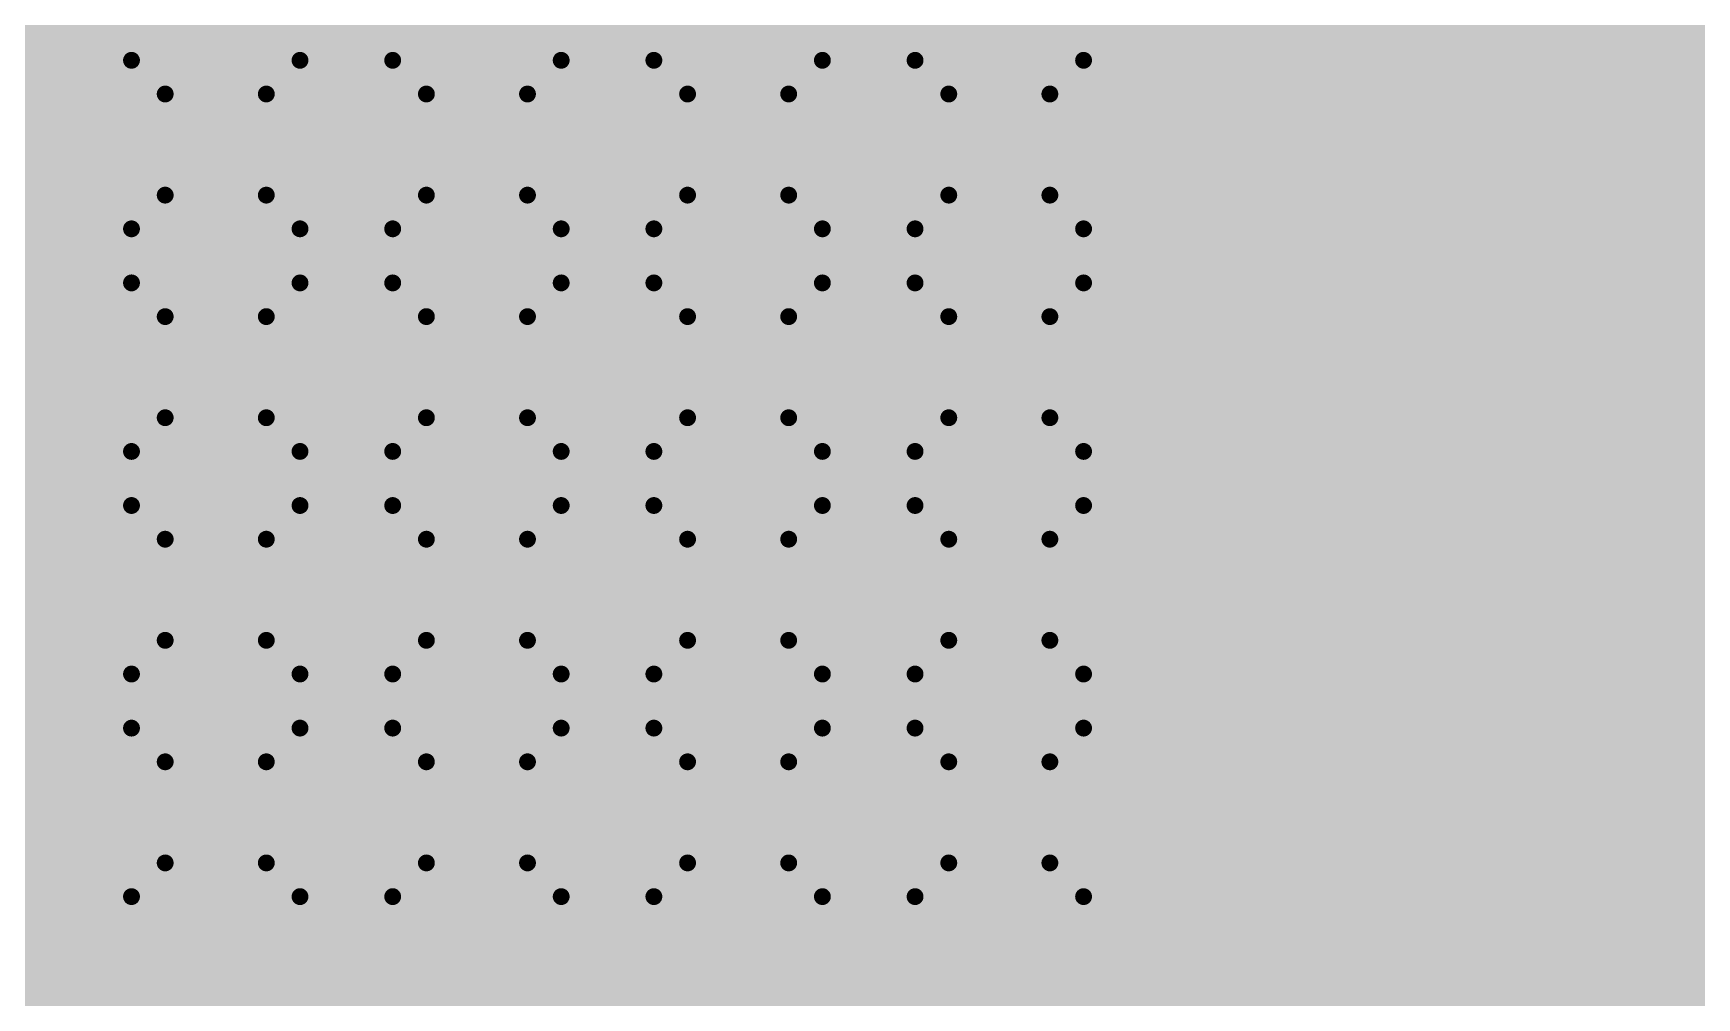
# Model space of a CAD drawing. Header units: inches. Extents: x -0.3 to 9.9, y -0.4 to 5.
# Drawn here: x 2.8532 to 3.0506, y 2.2149 to 2.3294 of the extents above; entities that cross this region are included whole.
import ezdxf

# ---------------------------------------------------------------- set-up
doc = ezdxf.new("R2010")
doc.units = ezdxf.units.IN
doc.header["$MEASUREMENT"] = 0
for name, color, linetype in [('Bottom Layer', 5, 'Continuous'), ('Bottom Solder', 6, 'Continuous'), ('Drill Drawing', 1, 'Continuous'), ('Top Layer', 1, 'Continuous'), ('Top Overlay', 2, 'Continuous'), ('Top Solder', 216, 'Continuous'), ('Via Holes', 16, 'Continuous')]:
    doc.layers.add(name, color=color, linetype=linetype)

# ---------------------------------------------------------------- blocks, each defined once
blk = doc.blocks.new('DDPAK_58')
at = {"layer": 'Top Overlay'}
for points in [[(0.202, 0.35, 0.005, 0.005, 0), (-0.202, 0.35, 0.005, 0.005, 0)], [(0.2020002, 0.3499998, 0.005, 0.005, 0), (0.202, 0.35, 0.005, 0.005, 0)], [(0.2020002, 0.332, 0.005, 0.005, 0), (0.2020002, 0.3499998, 0.005, 0.005, 0)]]:
    blk.add_lwpolyline(points, format="xyseb", dxfattribs=at)
for points in [[(0.20075, 0.35, 0.0025, 0.0025, 1), (0.20325, 0.35, 0.0025, 0.0025, 1)], [(0.20075, 0.35, 0.0025, 0.0025, 1), (0.20325, 0.35, 0.0025, 0.0025, 1)], [(0.2007502, 0.3499998, 0.0025, 0.0025, 1), (0.2032502, 0.3499998, 0.0025, 0.0025, 1)], [(0.2007502, 0.3499998, 0.0025, 0.0025, 1), (0.2032502, 0.3499998, 0.0025, 0.0025, 1)]]:
    blk.add_lwpolyline(points, format="xyseb", close=True, dxfattribs=at)

msp = doc.modelspace()

# ---------------------------------------------------------------- hatches: boundary and pattern name
at = {"layer": 'Bottom Layer'}
for points in [[(2.8608226, 2.2189486), (3.2928226, 2.2189486), (3.2928226, 2.514), (2.8608226, 2.514)], [(2.8535789, 2.218), (3.0019999, 2.218), (3.0019999, 2.513), (2.8535789, 2.513)], [(3.008, 2.115), (3.2938226, 2.115), (3.2938226, 2.3779486), (3.008, 2.3779486)]]:
    msp.add_hatch(color=5, dxfattribs=at).paths.add_polyline_path(points)
h = msp.add_hatch(color=5, dxfattribs=at)
edge = h.paths.add_edge_path()
edge.add_arc((2.8748226, 2.3162029), 0.011811, 0, 360)
h = msp.add_hatch(color=5, dxfattribs=at)
edge = h.paths.add_edge_path()
edge.add_arc((2.9058226, 2.3162029), 0.011811, 0, 360)
h = msp.add_hatch(color=5, dxfattribs=at)
edge = h.paths.add_edge_path()
edge.add_arc((2.9368226, 2.3162029), 0.011811, 0, 360)
h = msp.add_hatch(color=5, dxfattribs=at)
edge = h.paths.add_edge_path()
edge.add_arc((2.9678226, 2.3162029), 0.011811, 0, 360)
h = msp.add_hatch(color=5, dxfattribs=at)
edge = h.paths.add_edge_path()
edge.add_arc((2.8748226, 2.2897848), 0.011811, 0, 360)
h = msp.add_hatch(color=5, dxfattribs=at)
edge = h.paths.add_edge_path()
edge.add_arc((2.9058226, 2.2897848), 0.011811, 0, 360)
h = msp.add_hatch(color=5, dxfattribs=at)
edge = h.paths.add_edge_path()
edge.add_arc((2.9368226, 2.2897848), 0.011811, 0, 360)
h = msp.add_hatch(color=5, dxfattribs=at)
edge = h.paths.add_edge_path()
edge.add_arc((2.9678226, 2.2897848), 0.011811, 0, 360)
h = msp.add_hatch(color=5, dxfattribs=at)
edge = h.paths.add_edge_path()
edge.add_arc((2.8748226, 2.2633667), 0.011811, 0, 360)
h = msp.add_hatch(color=5, dxfattribs=at)
edge = h.paths.add_edge_path()
edge.add_arc((2.9058226, 2.2633667), 0.011811, 0, 360)
h = msp.add_hatch(color=5, dxfattribs=at)
edge = h.paths.add_edge_path()
edge.add_arc((2.9368226, 2.2633667), 0.011811, 0, 360)
h = msp.add_hatch(color=5, dxfattribs=at)
edge = h.paths.add_edge_path()
edge.add_arc((2.9678226, 2.2633667), 0.011811, 0, 360)
h = msp.add_hatch(color=5, dxfattribs=at)
edge = h.paths.add_edge_path()
edge.add_arc((2.8748226, 2.2369486), 0.011811, 0, 360)
h = msp.add_hatch(color=5, dxfattribs=at)
edge = h.paths.add_edge_path()
edge.add_arc((2.9058226, 2.2369486), 0.011811, 0, 360)
h = msp.add_hatch(color=5, dxfattribs=at)
edge = h.paths.add_edge_path()
edge.add_arc((2.9368226, 2.2369486), 0.011811, 0, 360)
h = msp.add_hatch(color=5, dxfattribs=at)
edge = h.paths.add_edge_path()
edge.add_arc((2.9678226, 2.2369486), 0.011811, 0, 360)
at = {"layer": 'Bottom Solder'}
h = msp.add_hatch(color=6, dxfattribs=at)
edge = h.paths.add_edge_path()
edge.add_arc((2.8748226, 2.3162029), 0.0059055, 0, 360)
h = msp.add_hatch(color=6, dxfattribs=at)
edge = h.paths.add_edge_path()
edge.add_arc((2.9058226, 2.3162029), 0.0059055, 0, 360)
h = msp.add_hatch(color=6, dxfattribs=at)
edge = h.paths.add_edge_path()
edge.add_arc((2.9368226, 2.3162029), 0.0059055, 0, 360)
h = msp.add_hatch(color=6, dxfattribs=at)
edge = h.paths.add_edge_path()
edge.add_arc((2.9678226, 2.3162029), 0.0059055, 0, 360)
h = msp.add_hatch(color=6, dxfattribs=at)
edge = h.paths.add_edge_path()
edge.add_arc((2.8748226, 2.2897848), 0.0059055, 0, 360)
h = msp.add_hatch(color=6, dxfattribs=at)
edge = h.paths.add_edge_path()
edge.add_arc((2.9058226, 2.2897848), 0.0059055, 0, 360)
h = msp.add_hatch(color=6, dxfattribs=at)
edge = h.paths.add_edge_path()
edge.add_arc((2.9368226, 2.2897848), 0.0059055, 0, 360)
h = msp.add_hatch(color=6, dxfattribs=at)
edge = h.paths.add_edge_path()
edge.add_arc((2.9678226, 2.2897848), 0.0059055, 0, 360)
h = msp.add_hatch(color=6, dxfattribs=at)
edge = h.paths.add_edge_path()
edge.add_arc((2.8748226, 2.2633667), 0.0059055, 0, 360)
h = msp.add_hatch(color=6, dxfattribs=at)
edge = h.paths.add_edge_path()
edge.add_arc((2.9058226, 2.2633667), 0.0059055, 0, 360)
h = msp.add_hatch(color=6, dxfattribs=at)
edge = h.paths.add_edge_path()
edge.add_arc((2.9368226, 2.2633667), 0.0059055, 0, 360)
h = msp.add_hatch(color=6, dxfattribs=at)
edge = h.paths.add_edge_path()
edge.add_arc((2.9678226, 2.2633667), 0.0059055, 0, 360)
h = msp.add_hatch(color=6, dxfattribs=at)
edge = h.paths.add_edge_path()
edge.add_arc((2.8748226, 2.2369486), 0.0059055, 0, 360)
h = msp.add_hatch(color=6, dxfattribs=at)
edge = h.paths.add_edge_path()
edge.add_arc((2.9058226, 2.2369486), 0.0059055, 0, 360)
h = msp.add_hatch(color=6, dxfattribs=at)
edge = h.paths.add_edge_path()
edge.add_arc((2.9368226, 2.2369486), 0.0059055, 0, 360)
h = msp.add_hatch(color=6, dxfattribs=at)
edge = h.paths.add_edge_path()
edge.add_arc((2.9678226, 2.2369486), 0.0059055, 0, 360)
at = {"layer": 'Top Layer'}
for points in [[(2.7878226, 2.186), (3.0498226, 2.186), (3.0498226, 2.5769486), (2.7878226, 2.5769486)], [(3.018, 2.054), (3.5758226, 2.054), (3.5758226, 2.5769486), (3.018, 2.5769486)]]:
    msp.add_hatch(color=1, dxfattribs=at).paths.add_polyline_path(points)
h = msp.add_hatch(color=1, dxfattribs=at)
edge = h.paths.add_edge_path()
edge.add_arc((2.8748226, 2.3162029), 0.011811, 0, 360)
h = msp.add_hatch(color=1, dxfattribs=at)
edge = h.paths.add_edge_path()
edge.add_arc((2.9058226, 2.3162029), 0.011811, 0, 360)
h = msp.add_hatch(color=1, dxfattribs=at)
edge = h.paths.add_edge_path()
edge.add_arc((2.9368226, 2.3162029), 0.011811, 0, 360)
h = msp.add_hatch(color=1, dxfattribs=at)
edge = h.paths.add_edge_path()
edge.add_arc((2.9678226, 2.3162029), 0.011811, 0, 360)
h = msp.add_hatch(color=1, dxfattribs=at)
edge = h.paths.add_edge_path()
edge.add_arc((2.8748226, 2.2897848), 0.011811, 0, 360)
h = msp.add_hatch(color=1, dxfattribs=at)
edge = h.paths.add_edge_path()
edge.add_arc((2.9058226, 2.2897848), 0.011811, 0, 360)
h = msp.add_hatch(color=1, dxfattribs=at)
edge = h.paths.add_edge_path()
edge.add_arc((2.9368226, 2.2897848), 0.011811, 0, 360)
h = msp.add_hatch(color=1, dxfattribs=at)
edge = h.paths.add_edge_path()
edge.add_arc((2.9678226, 2.2897848), 0.011811, 0, 360)
h = msp.add_hatch(color=1, dxfattribs=at)
edge = h.paths.add_edge_path()
edge.add_arc((2.8748226, 2.2633667), 0.011811, 0, 360)
h = msp.add_hatch(color=1, dxfattribs=at)
edge = h.paths.add_edge_path()
edge.add_arc((2.9058226, 2.2633667), 0.011811, 0, 360)
h = msp.add_hatch(color=1, dxfattribs=at)
edge = h.paths.add_edge_path()
edge.add_arc((2.9368226, 2.2633667), 0.011811, 0, 360)
h = msp.add_hatch(color=1, dxfattribs=at)
edge = h.paths.add_edge_path()
edge.add_arc((2.9678226, 2.2633667), 0.011811, 0, 360)
h = msp.add_hatch(color=1, dxfattribs=at)
edge = h.paths.add_edge_path()
edge.add_arc((2.8748226, 2.2369486), 0.011811, 0, 360)
h = msp.add_hatch(color=1, dxfattribs=at)
edge = h.paths.add_edge_path()
edge.add_arc((2.9058226, 2.2369486), 0.011811, 0, 360)
h = msp.add_hatch(color=1, dxfattribs=at)
edge = h.paths.add_edge_path()
edge.add_arc((2.9368226, 2.2369486), 0.011811, 0, 360)
h = msp.add_hatch(color=1, dxfattribs=at)
edge = h.paths.add_edge_path()
edge.add_arc((2.9678226, 2.2369486), 0.011811, 0, 360)
at = {"layer": 'Top Solder'}
h = msp.add_hatch(color=216, dxfattribs=at)
edge = h.paths.add_edge_path()
edge.add_arc((2.8748226, 2.3162029), 0.0059055, 0, 360)
h = msp.add_hatch(color=216, dxfattribs=at)
edge = h.paths.add_edge_path()
edge.add_arc((2.9058226, 2.3162029), 0.0059055, 0, 360)
h = msp.add_hatch(color=216, dxfattribs=at)
edge = h.paths.add_edge_path()
edge.add_arc((2.9368226, 2.3162029), 0.0059055, 0, 360)
h = msp.add_hatch(color=216, dxfattribs=at)
edge = h.paths.add_edge_path()
edge.add_arc((2.9678226, 2.3162029), 0.0059055, 0, 360)
h = msp.add_hatch(color=216, dxfattribs=at)
edge = h.paths.add_edge_path()
edge.add_arc((2.8748226, 2.2897848), 0.0059055, 0, 360)
h = msp.add_hatch(color=216, dxfattribs=at)
edge = h.paths.add_edge_path()
edge.add_arc((2.9058226, 2.2897848), 0.0059055, 0, 360)
h = msp.add_hatch(color=216, dxfattribs=at)
edge = h.paths.add_edge_path()
edge.add_arc((2.9368226, 2.2897848), 0.0059055, 0, 360)
h = msp.add_hatch(color=216, dxfattribs=at)
edge = h.paths.add_edge_path()
edge.add_arc((2.9678226, 2.2897848), 0.0059055, 0, 360)
h = msp.add_hatch(color=216, dxfattribs=at)
edge = h.paths.add_edge_path()
edge.add_arc((2.8748226, 2.2633667), 0.0059055, 0, 360)
h = msp.add_hatch(color=216, dxfattribs=at)
edge = h.paths.add_edge_path()
edge.add_arc((2.9058226, 2.2633667), 0.0059055, 0, 360)
h = msp.add_hatch(color=216, dxfattribs=at)
edge = h.paths.add_edge_path()
edge.add_arc((2.9368226, 2.2633667), 0.0059055, 0, 360)
h = msp.add_hatch(color=216, dxfattribs=at)
edge = h.paths.add_edge_path()
edge.add_arc((2.9678226, 2.2633667), 0.0059055, 0, 360)
h = msp.add_hatch(color=216, dxfattribs=at)
edge = h.paths.add_edge_path()
edge.add_arc((2.8748226, 2.2369486), 0.0059055, 0, 360)
h = msp.add_hatch(color=216, dxfattribs=at)
edge = h.paths.add_edge_path()
edge.add_arc((2.9058226, 2.2369486), 0.0059055, 0, 360)
h = msp.add_hatch(color=216, dxfattribs=at)
edge = h.paths.add_edge_path()
edge.add_arc((2.9368226, 2.2369486), 0.0059055, 0, 360)
h = msp.add_hatch(color=216, dxfattribs=at)
edge = h.paths.add_edge_path()
edge.add_arc((2.9678226, 2.2369486), 0.0059055, 0, 360)
at = {"layer": 'Via Holes'}
h = msp.add_hatch(color=7, dxfattribs=at)
edge = h.paths.add_edge_path()
edge.add_arc((2.8748226, 2.3162029), 0.0059055, 0, 360)
h = msp.add_hatch(color=7, dxfattribs=at)
edge = h.paths.add_edge_path()
edge.add_arc((2.9058226, 2.3162029), 0.0059055, 0, 360)
h = msp.add_hatch(color=7, dxfattribs=at)
edge = h.paths.add_edge_path()
edge.add_arc((2.9368226, 2.3162029), 0.0059055, 0, 360)
h = msp.add_hatch(color=7, dxfattribs=at)
edge = h.paths.add_edge_path()
edge.add_arc((2.9678226, 2.3162029), 0.0059055, 0, 360)
h = msp.add_hatch(color=7, dxfattribs=at)
edge = h.paths.add_edge_path()
edge.add_arc((2.8748226, 2.2897848), 0.0059055, 0, 360)
h = msp.add_hatch(color=7, dxfattribs=at)
edge = h.paths.add_edge_path()
edge.add_arc((2.9058226, 2.2897848), 0.0059055, 0, 360)
h = msp.add_hatch(color=7, dxfattribs=at)
edge = h.paths.add_edge_path()
edge.add_arc((2.9368226, 2.2897848), 0.0059055, 0, 360)
h = msp.add_hatch(color=7, dxfattribs=at)
edge = h.paths.add_edge_path()
edge.add_arc((2.9678226, 2.2897848), 0.0059055, 0, 360)
h = msp.add_hatch(color=7, dxfattribs=at)
edge = h.paths.add_edge_path()
edge.add_arc((2.8748226, 2.2633667), 0.0059055, 0, 360)
h = msp.add_hatch(color=7, dxfattribs=at)
edge = h.paths.add_edge_path()
edge.add_arc((2.9058226, 2.2633667), 0.0059055, 0, 360)
h = msp.add_hatch(color=7, dxfattribs=at)
edge = h.paths.add_edge_path()
edge.add_arc((2.9368226, 2.2633667), 0.0059055, 0, 360)
h = msp.add_hatch(color=7, dxfattribs=at)
edge = h.paths.add_edge_path()
edge.add_arc((2.9678226, 2.2633667), 0.0059055, 0, 360)
h = msp.add_hatch(color=7, dxfattribs=at)
edge = h.paths.add_edge_path()
edge.add_arc((2.8748226, 2.2369486), 0.0059055, 0, 360)
h = msp.add_hatch(color=7, dxfattribs=at)
edge = h.paths.add_edge_path()
edge.add_arc((2.9058226, 2.2369486), 0.0059055, 0, 360)
h = msp.add_hatch(color=7, dxfattribs=at)
edge = h.paths.add_edge_path()
edge.add_arc((2.9368226, 2.2369486), 0.0059055, 0, 360)
h = msp.add_hatch(color=7, dxfattribs=at)
edge = h.paths.add_edge_path()
edge.add_arc((2.9678226, 2.2369486), 0.0059055, 0, 360)

# ---------------------------------------------------------------- linework, layer by layer
at = {"layer": 'Drill Drawing'}
for points in [[(2.8648226, 2.3262029, 0.002, 0.002, 0), (2.8848226, 2.3262029, 0.002, 0.002, 0)], [(2.8648226, 2.3062029, 0.002, 0.002, 0), (2.8648226, 2.3262029, 0.002, 0.002, 0)], [(2.8848226, 2.3062029, 0.002, 0.002, 0), (2.8848226, 2.3262029, 0.002, 0.002, 0)], [(2.8958226, 2.3262029, 0.002, 0.002, 0), (2.9158226, 2.3262029, 0.002, 0.002, 0)], [(2.8958226, 2.3062029, 0.002, 0.002, 0), (2.8958226, 2.3262029, 0.002, 0.002, 0)], [(2.9158226, 2.3062029, 0.002, 0.002, 0), (2.9158226, 2.3262029, 0.002, 0.002, 0)], [(2.9268226, 2.3262029, 0.002, 0.002, 0), (2.9468226, 2.3262029, 0.002, 0.002, 0)], [(2.9268226, 2.3062029, 0.002, 0.002, 0), (2.9268226, 2.3262029, 0.002, 0.002, 0)], [(2.9468226, 2.3062029, 0.002, 0.002, 0), (2.9468226, 2.3262029, 0.002, 0.002, 0)], [(2.9578226, 2.3262029, 0.002, 0.002, 0), (2.9778226, 2.3262029, 0.002, 0.002, 0)], [(2.9578226, 2.3062029, 0.002, 0.002, 0), (2.9578226, 2.3262029, 0.002, 0.002, 0)], [(2.9778226, 2.3062029, 0.002, 0.002, 0), (2.9778226, 2.3262029, 0.002, 0.002, 0)], [(2.8688226, 2.3222029, 0.002, 0.002, 0), (2.8808226, 2.3222029, 0.002, 0.002, 0)], [(2.8688226, 2.3102029, 0.002, 0.002, 0), (2.8688226, 2.3222029, 0.002, 0.002, 0)], [(2.8808226, 2.3102029, 0.002, 0.002, 0), (2.8808226, 2.3222029, 0.002, 0.002, 0)], [(2.8998226, 2.3222029, 0.002, 0.002, 0), (2.9118226, 2.3222029, 0.002, 0.002, 0)], [(2.8998226, 2.3102029, 0.002, 0.002, 0), (2.8998226, 2.3222029, 0.002, 0.002, 0)], [(2.9118226, 2.3102029, 0.002, 0.002, 0), (2.9118226, 2.3222029, 0.002, 0.002, 0)], [(2.9308226, 2.3222029, 0.002, 0.002, 0), (2.9428226, 2.3222029, 0.002, 0.002, 0)], [(2.9308226, 2.3102029, 0.002, 0.002, 0), (2.9308226, 2.3222029, 0.002, 0.002, 0)], [(2.9428226, 2.3102029, 0.002, 0.002, 0), (2.9428226, 2.3222029, 0.002, 0.002, 0)], [(2.9618226, 2.3222029, 0.002, 0.002, 0), (2.9738226, 2.3222029, 0.002, 0.002, 0)], [(2.9618226, 2.3102029, 0.002, 0.002, 0), (2.9618226, 2.3222029, 0.002, 0.002, 0)], [(2.9738226, 2.3102029, 0.002, 0.002, 0), (2.9738226, 2.3222029, 0.002, 0.002, 0)], [(2.8688226, 2.3102029, 0.002, 0.002, 0), (2.8808226, 2.3102029, 0.002, 0.002, 0)], [(2.8998226, 2.3102029, 0.002, 0.002, 0), (2.9118226, 2.3102029, 0.002, 0.002, 0)], [(2.9308226, 2.3102029, 0.002, 0.002, 0), (2.9428226, 2.3102029, 0.002, 0.002, 0)], [(2.9618226, 2.3102029, 0.002, 0.002, 0), (2.9738226, 2.3102029, 0.002, 0.002, 0)], [(2.8648226, 2.3062029, 0.002, 0.002, 0), (2.8848226, 2.3062029, 0.002, 0.002, 0)], [(2.8958226, 2.3062029, 0.002, 0.002, 0), (2.9158226, 2.3062029, 0.002, 0.002, 0)], [(2.9268226, 2.3062029, 0.002, 0.002, 0), (2.9468226, 2.3062029, 0.002, 0.002, 0)], [(2.9578226, 2.3062029, 0.002, 0.002, 0), (2.9778226, 2.3062029, 0.002, 0.002, 0)], [(2.8648226, 2.2997848, 0.002, 0.002, 0), (2.8848226, 2.2997848, 0.002, 0.002, 0)], [(2.8648226, 2.2797848, 0.002, 0.002, 0), (2.8648226, 2.2997848, 0.002, 0.002, 0)], [(2.8848226, 2.2797848, 0.002, 0.002, 0), (2.8848226, 2.2997848, 0.002, 0.002, 0)], [(2.8958226, 2.2997848, 0.002, 0.002, 0), (2.9158226, 2.2997848, 0.002, 0.002, 0)], [(2.8958226, 2.2797848, 0.002, 0.002, 0), (2.8958226, 2.2997848, 0.002, 0.002, 0)], [(2.9158226, 2.2797848, 0.002, 0.002, 0), (2.9158226, 2.2997848, 0.002, 0.002, 0)], [(2.9268226, 2.2997848, 0.002, 0.002, 0), (2.9468226, 2.2997848, 0.002, 0.002, 0)], [(2.9268226, 2.2797848, 0.002, 0.002, 0), (2.9268226, 2.2997848, 0.002, 0.002, 0)], [(2.9468226, 2.2797848, 0.002, 0.002, 0), (2.9468226, 2.2997848, 0.002, 0.002, 0)], [(2.9578226, 2.2997848, 0.002, 0.002, 0), (2.9778226, 2.2997848, 0.002, 0.002, 0)], [(2.9578226, 2.2797848, 0.002, 0.002, 0), (2.9578226, 2.2997848, 0.002, 0.002, 0)], [(2.9778226, 2.2797848, 0.002, 0.002, 0), (2.9778226, 2.2997848, 0.002, 0.002, 0)], [(2.8688226, 2.2957848, 0.002, 0.002, 0), (2.8808226, 2.2957848, 0.002, 0.002, 0)], [(2.8688226, 2.2837848, 0.002, 0.002, 0), (2.8688226, 2.2957848, 0.002, 0.002, 0)], [(2.8808226, 2.2837848, 0.002, 0.002, 0), (2.8808226, 2.2957848, 0.002, 0.002, 0)], [(2.8998226, 2.2957848, 0.002, 0.002, 0), (2.9118226, 2.2957848, 0.002, 0.002, 0)], [(2.8998226, 2.2837848, 0.002, 0.002, 0), (2.8998226, 2.2957848, 0.002, 0.002, 0)], [(2.9118226, 2.2837848, 0.002, 0.002, 0), (2.9118226, 2.2957848, 0.002, 0.002, 0)], [(2.9308226, 2.2957848, 0.002, 0.002, 0), (2.9428226, 2.2957848, 0.002, 0.002, 0)], [(2.9308226, 2.2837848, 0.002, 0.002, 0), (2.9308226, 2.2957848, 0.002, 0.002, 0)], [(2.9428226, 2.2837848, 0.002, 0.002, 0), (2.9428226, 2.2957848, 0.002, 0.002, 0)], [(2.9618226, 2.2957848, 0.002, 0.002, 0), (2.9738226, 2.2957848, 0.002, 0.002, 0)], [(2.9618226, 2.2837848, 0.002, 0.002, 0), (2.9618226, 2.2957848, 0.002, 0.002, 0)], [(2.9738226, 2.2837848, 0.002, 0.002, 0), (2.9738226, 2.2957848, 0.002, 0.002, 0)], [(2.8688226, 2.2837848, 0.002, 0.002, 0), (2.8808226, 2.2837848, 0.002, 0.002, 0)], [(2.8998226, 2.2837848, 0.002, 0.002, 0), (2.9118226, 2.2837848, 0.002, 0.002, 0)], [(2.9308226, 2.2837848, 0.002, 0.002, 0), (2.9428226, 2.2837848, 0.002, 0.002, 0)], [(2.9618226, 2.2837848, 0.002, 0.002, 0), (2.9738226, 2.2837848, 0.002, 0.002, 0)], [(2.8648226, 2.2797848, 0.002, 0.002, 0), (2.8848226, 2.2797848, 0.002, 0.002, 0)], [(2.8958226, 2.2797848, 0.002, 0.002, 0), (2.9158226, 2.2797848, 0.002, 0.002, 0)], [(2.9268226, 2.2797848, 0.002, 0.002, 0), (2.9468226, 2.2797848, 0.002, 0.002, 0)], [(2.9578226, 2.2797848, 0.002, 0.002, 0), (2.9778226, 2.2797848, 0.002, 0.002, 0)], [(2.8648226, 2.2733667, 0.002, 0.002, 0), (2.8848226, 2.2733667, 0.002, 0.002, 0)], [(2.8648226, 2.2533667, 0.002, 0.002, 0), (2.8648226, 2.2733667, 0.002, 0.002, 0)], [(2.8848226, 2.2533667, 0.002, 0.002, 0), (2.8848226, 2.2733667, 0.002, 0.002, 0)], [(2.8958226, 2.2733667, 0.002, 0.002, 0), (2.9158226, 2.2733667, 0.002, 0.002, 0)], [(2.8958226, 2.2533667, 0.002, 0.002, 0), (2.8958226, 2.2733667, 0.002, 0.002, 0)], [(2.9158226, 2.2533667, 0.002, 0.002, 0), (2.9158226, 2.2733667, 0.002, 0.002, 0)], [(2.9268226, 2.2733667, 0.002, 0.002, 0), (2.9468226, 2.2733667, 0.002, 0.002, 0)], [(2.9268226, 2.2533667, 0.002, 0.002, 0), (2.9268226, 2.2733667, 0.002, 0.002, 0)], [(2.9468226, 2.2533667, 0.002, 0.002, 0), (2.9468226, 2.2733667, 0.002, 0.002, 0)], [(2.9578226, 2.2733667, 0.002, 0.002, 0), (2.9778226, 2.2733667, 0.002, 0.002, 0)], [(2.9578226, 2.2533667, 0.002, 0.002, 0), (2.9578226, 2.2733667, 0.002, 0.002, 0)], [(2.9778226, 2.2533667, 0.002, 0.002, 0), (2.9778226, 2.2733667, 0.002, 0.002, 0)], [(2.8688226, 2.2693667, 0.002, 0.002, 0), (2.8808226, 2.2693667, 0.002, 0.002, 0)], [(2.8688226, 2.2573667, 0.002, 0.002, 0), (2.8688226, 2.2693667, 0.002, 0.002, 0)], [(2.8808226, 2.2573667, 0.002, 0.002, 0), (2.8808226, 2.2693667, 0.002, 0.002, 0)], [(2.8998226, 2.2693667, 0.002, 0.002, 0), (2.9118226, 2.2693667, 0.002, 0.002, 0)], [(2.8998226, 2.2573667, 0.002, 0.002, 0), (2.8998226, 2.2693667, 0.002, 0.002, 0)], [(2.9118226, 2.2573667, 0.002, 0.002, 0), (2.9118226, 2.2693667, 0.002, 0.002, 0)], [(2.9308226, 2.2693667, 0.002, 0.002, 0), (2.9428226, 2.2693667, 0.002, 0.002, 0)], [(2.9308226, 2.2573667, 0.002, 0.002, 0), (2.9308226, 2.2693667, 0.002, 0.002, 0)], [(2.9428226, 2.2573667, 0.002, 0.002, 0), (2.9428226, 2.2693667, 0.002, 0.002, 0)], [(2.9618226, 2.2693667, 0.002, 0.002, 0), (2.9738226, 2.2693667, 0.002, 0.002, 0)], [(2.9618226, 2.2573667, 0.002, 0.002, 0), (2.9618226, 2.2693667, 0.002, 0.002, 0)], [(2.9738226, 2.2573667, 0.002, 0.002, 0), (2.9738226, 2.2693667, 0.002, 0.002, 0)], [(2.8688226, 2.2573667, 0.002, 0.002, 0), (2.8808226, 2.2573667, 0.002, 0.002, 0)], [(2.8998226, 2.2573667, 0.002, 0.002, 0), (2.9118226, 2.2573667, 0.002, 0.002, 0)], [(2.9308226, 2.2573667, 0.002, 0.002, 0), (2.9428226, 2.2573667, 0.002, 0.002, 0)], [(2.9618226, 2.2573667, 0.002, 0.002, 0), (2.9738226, 2.2573667, 0.002, 0.002, 0)], [(2.8648226, 2.2533667, 0.002, 0.002, 0), (2.8848226, 2.2533667, 0.002, 0.002, 0)], [(2.8958226, 2.2533667, 0.002, 0.002, 0), (2.9158226, 2.2533667, 0.002, 0.002, 0)], [(2.9268226, 2.2533667, 0.002, 0.002, 0), (2.9468226, 2.2533667, 0.002, 0.002, 0)], [(2.9578226, 2.2533667, 0.002, 0.002, 0), (2.9778226, 2.2533667, 0.002, 0.002, 0)], [(2.8648226, 2.2469486, 0.002, 0.002, 0), (2.8848226, 2.2469486, 0.002, 0.002, 0)], [(2.8648226, 2.2269486, 0.002, 0.002, 0), (2.8648226, 2.2469486, 0.002, 0.002, 0)], [(2.8848226, 2.2269486, 0.002, 0.002, 0), (2.8848226, 2.2469486, 0.002, 0.002, 0)], [(2.8958226, 2.2469486, 0.002, 0.002, 0), (2.9158226, 2.2469486, 0.002, 0.002, 0)], [(2.8958226, 2.2269486, 0.002, 0.002, 0), (2.8958226, 2.2469486, 0.002, 0.002, 0)], [(2.9158226, 2.2269486, 0.002, 0.002, 0), (2.9158226, 2.2469486, 0.002, 0.002, 0)], [(2.9268226, 2.2469486, 0.002, 0.002, 0), (2.9468226, 2.2469486, 0.002, 0.002, 0)], [(2.9268226, 2.2269486, 0.002, 0.002, 0), (2.9268226, 2.2469486, 0.002, 0.002, 0)], [(2.9468226, 2.2269486, 0.002, 0.002, 0), (2.9468226, 2.2469486, 0.002, 0.002, 0)], [(2.9578226, 2.2469486, 0.002, 0.002, 0), (2.9778226, 2.2469486, 0.002, 0.002, 0)], [(2.9578226, 2.2269486, 0.002, 0.002, 0), (2.9578226, 2.2469486, 0.002, 0.002, 0)], [(2.9778226, 2.2269486, 0.002, 0.002, 0), (2.9778226, 2.2469486, 0.002, 0.002, 0)], [(2.8688226, 2.2429486, 0.002, 0.002, 0), (2.8808226, 2.2429486, 0.002, 0.002, 0)], [(2.8688226, 2.2309486, 0.002, 0.002, 0), (2.8688226, 2.2429486, 0.002, 0.002, 0)], [(2.8808226, 2.2309486, 0.002, 0.002, 0), (2.8808226, 2.2429486, 0.002, 0.002, 0)], [(2.8998226, 2.2429486, 0.002, 0.002, 0), (2.9118226, 2.2429486, 0.002, 0.002, 0)], [(2.8998226, 2.2309486, 0.002, 0.002, 0), (2.8998226, 2.2429486, 0.002, 0.002, 0)], [(2.9118226, 2.2309486, 0.002, 0.002, 0), (2.9118226, 2.2429486, 0.002, 0.002, 0)], [(2.9308226, 2.2429486, 0.002, 0.002, 0), (2.9428226, 2.2429486, 0.002, 0.002, 0)], [(2.9308226, 2.2309486, 0.002, 0.002, 0), (2.9308226, 2.2429486, 0.002, 0.002, 0)], [(2.9428226, 2.2309486, 0.002, 0.002, 0), (2.9428226, 2.2429486, 0.002, 0.002, 0)], [(2.9618226, 2.2429486, 0.002, 0.002, 0), (2.9738226, 2.2429486, 0.002, 0.002, 0)], [(2.9618226, 2.2309486, 0.002, 0.002, 0), (2.9618226, 2.2429486, 0.002, 0.002, 0)], [(2.9738226, 2.2309486, 0.002, 0.002, 0), (2.9738226, 2.2429486, 0.002, 0.002, 0)], [(2.8688226, 2.2309486, 0.002, 0.002, 0), (2.8808226, 2.2309486, 0.002, 0.002, 0)], [(2.8998226, 2.2309486, 0.002, 0.002, 0), (2.9118226, 2.2309486, 0.002, 0.002, 0)], [(2.9308226, 2.2309486, 0.002, 0.002, 0), (2.9428226, 2.2309486, 0.002, 0.002, 0)], [(2.9618226, 2.2309486, 0.002, 0.002, 0), (2.9738226, 2.2309486, 0.002, 0.002, 0)], [(2.8648226, 2.2269486, 0.002, 0.002, 0), (2.8848226, 2.2269486, 0.002, 0.002, 0)], [(2.8958226, 2.2269486, 0.002, 0.002, 0), (2.9158226, 2.2269486, 0.002, 0.002, 0)], [(2.9268226, 2.2269486, 0.002, 0.002, 0), (2.9468226, 2.2269486, 0.002, 0.002, 0)], [(2.9578226, 2.2269486, 0.002, 0.002, 0), (2.9778226, 2.2269486, 0.002, 0.002, 0)]]:
    msp.add_lwpolyline(points, format="xyseb", dxfattribs=at)
for points in [[(2.8643226, 2.3262029, 0.001, 0.001, 1), (2.8653226, 2.3262029, 0.001, 0.001, 1)], [(2.8643226, 2.3262029, 0.001, 0.001, 1), (2.8653226, 2.3262029, 0.001, 0.001, 1)], [(2.8843226, 2.3262029, 0.001, 0.001, 1), (2.8853226, 2.3262029, 0.001, 0.001, 1)], [(2.8843226, 2.3262029, 0.001, 0.001, 1), (2.8853226, 2.3262029, 0.001, 0.001, 1)], [(2.8953226, 2.3262029, 0.001, 0.001, 1), (2.8963226, 2.3262029, 0.001, 0.001, 1)], [(2.8953226, 2.3262029, 0.001, 0.001, 1), (2.8963226, 2.3262029, 0.001, 0.001, 1)], [(2.9153226, 2.3262029, 0.001, 0.001, 1), (2.9163226, 2.3262029, 0.001, 0.001, 1)], [(2.9153226, 2.3262029, 0.001, 0.001, 1), (2.9163226, 2.3262029, 0.001, 0.001, 1)], [(2.9263226, 2.3262029, 0.001, 0.001, 1), (2.9273226, 2.3262029, 0.001, 0.001, 1)], [(2.9263226, 2.3262029, 0.001, 0.001, 1), (2.9273226, 2.3262029, 0.001, 0.001, 1)], [(2.9463226, 2.3262029, 0.001, 0.001, 1), (2.9473226, 2.3262029, 0.001, 0.001, 1)], [(2.9463226, 2.3262029, 0.001, 0.001, 1), (2.9473226, 2.3262029, 0.001, 0.001, 1)], [(2.9573226, 2.3262029, 0.001, 0.001, 1), (2.9583226, 2.3262029, 0.001, 0.001, 1)], [(2.9573226, 2.3262029, 0.001, 0.001, 1), (2.9583226, 2.3262029, 0.001, 0.001, 1)], [(2.9773226, 2.3262029, 0.001, 0.001, 1), (2.9783226, 2.3262029, 0.001, 0.001, 1)], [(2.9773226, 2.3262029, 0.001, 0.001, 1), (2.9783226, 2.3262029, 0.001, 0.001, 1)], [(2.8683226, 2.3222029, 0.001, 0.001, 1), (2.8693226, 2.3222029, 0.001, 0.001, 1)], [(2.8683226, 2.3222029, 0.001, 0.001, 1), (2.8693226, 2.3222029, 0.001, 0.001, 1)], [(2.8803226, 2.3222029, 0.001, 0.001, 1), (2.8813226, 2.3222029, 0.001, 0.001, 1)], [(2.8803226, 2.3222029, 0.001, 0.001, 1), (2.8813226, 2.3222029, 0.001, 0.001, 1)], [(2.8993226, 2.3222029, 0.001, 0.001, 1), (2.9003226, 2.3222029, 0.001, 0.001, 1)], [(2.8993226, 2.3222029, 0.001, 0.001, 1), (2.9003226, 2.3222029, 0.001, 0.001, 1)], [(2.9113226, 2.3222029, 0.001, 0.001, 1), (2.9123226, 2.3222029, 0.001, 0.001, 1)], [(2.9113226, 2.3222029, 0.001, 0.001, 1), (2.9123226, 2.3222029, 0.001, 0.001, 1)], [(2.9303226, 2.3222029, 0.001, 0.001, 1), (2.9313226, 2.3222029, 0.001, 0.001, 1)], [(2.9303226, 2.3222029, 0.001, 0.001, 1), (2.9313226, 2.3222029, 0.001, 0.001, 1)], [(2.9423226, 2.3222029, 0.001, 0.001, 1), (2.9433226, 2.3222029, 0.001, 0.001, 1)], [(2.9423226, 2.3222029, 0.001, 0.001, 1), (2.9433226, 2.3222029, 0.001, 0.001, 1)], [(2.9613226, 2.3222029, 0.001, 0.001, 1), (2.9623226, 2.3222029, 0.001, 0.001, 1)], [(2.9613226, 2.3222029, 0.001, 0.001, 1), (2.9623226, 2.3222029, 0.001, 0.001, 1)], [(2.9733226, 2.3222029, 0.001, 0.001, 1), (2.9743226, 2.3222029, 0.001, 0.001, 1)], [(2.9733226, 2.3222029, 0.001, 0.001, 1), (2.9743226, 2.3222029, 0.001, 0.001, 1)], [(2.8683226, 2.3102029, 0.001, 0.001, 1), (2.8693226, 2.3102029, 0.001, 0.001, 1)], [(2.8683226, 2.3102029, 0.001, 0.001, 1), (2.8693226, 2.3102029, 0.001, 0.001, 1)], [(2.8803226, 2.3102029, 0.001, 0.001, 1), (2.8813226, 2.3102029, 0.001, 0.001, 1)], [(2.8803226, 2.3102029, 0.001, 0.001, 1), (2.8813226, 2.3102029, 0.001, 0.001, 1)], [(2.8993226, 2.3102029, 0.001, 0.001, 1), (2.9003226, 2.3102029, 0.001, 0.001, 1)], [(2.8993226, 2.3102029, 0.001, 0.001, 1), (2.9003226, 2.3102029, 0.001, 0.001, 1)], [(2.9113226, 2.3102029, 0.001, 0.001, 1), (2.9123226, 2.3102029, 0.001, 0.001, 1)], [(2.9113226, 2.3102029, 0.001, 0.001, 1), (2.9123226, 2.3102029, 0.001, 0.001, 1)], [(2.9303226, 2.3102029, 0.001, 0.001, 1), (2.9313226, 2.3102029, 0.001, 0.001, 1)], [(2.9303226, 2.3102029, 0.001, 0.001, 1), (2.9313226, 2.3102029, 0.001, 0.001, 1)], [(2.9423226, 2.3102029, 0.001, 0.001, 1), (2.9433226, 2.3102029, 0.001, 0.001, 1)], [(2.9423226, 2.3102029, 0.001, 0.001, 1), (2.9433226, 2.3102029, 0.001, 0.001, 1)], [(2.9613226, 2.3102029, 0.001, 0.001, 1), (2.9623226, 2.3102029, 0.001, 0.001, 1)], [(2.9613226, 2.3102029, 0.001, 0.001, 1), (2.9623226, 2.3102029, 0.001, 0.001, 1)], [(2.9733226, 2.3102029, 0.001, 0.001, 1), (2.9743226, 2.3102029, 0.001, 0.001, 1)], [(2.9733226, 2.3102029, 0.001, 0.001, 1), (2.9743226, 2.3102029, 0.001, 0.001, 1)], [(2.8643226, 2.3062029, 0.001, 0.001, 1), (2.8653226, 2.3062029, 0.001, 0.001, 1)], [(2.8643226, 2.3062029, 0.001, 0.001, 1), (2.8653226, 2.3062029, 0.001, 0.001, 1)], [(2.8843226, 2.3062029, 0.001, 0.001, 1), (2.8853226, 2.3062029, 0.001, 0.001, 1)], [(2.8843226, 2.3062029, 0.001, 0.001, 1), (2.8853226, 2.3062029, 0.001, 0.001, 1)], [(2.8953226, 2.3062029, 0.001, 0.001, 1), (2.8963226, 2.3062029, 0.001, 0.001, 1)], [(2.8953226, 2.3062029, 0.001, 0.001, 1), (2.8963226, 2.3062029, 0.001, 0.001, 1)], [(2.9153226, 2.3062029, 0.001, 0.001, 1), (2.9163226, 2.3062029, 0.001, 0.001, 1)], [(2.9153226, 2.3062029, 0.001, 0.001, 1), (2.9163226, 2.3062029, 0.001, 0.001, 1)], [(2.9263226, 2.3062029, 0.001, 0.001, 1), (2.9273226, 2.3062029, 0.001, 0.001, 1)], [(2.9263226, 2.3062029, 0.001, 0.001, 1), (2.9273226, 2.3062029, 0.001, 0.001, 1)], [(2.9463226, 2.3062029, 0.001, 0.001, 1), (2.9473226, 2.3062029, 0.001, 0.001, 1)], [(2.9463226, 2.3062029, 0.001, 0.001, 1), (2.9473226, 2.3062029, 0.001, 0.001, 1)], [(2.9573226, 2.3062029, 0.001, 0.001, 1), (2.9583226, 2.3062029, 0.001, 0.001, 1)], [(2.9573226, 2.3062029, 0.001, 0.001, 1), (2.9583226, 2.3062029, 0.001, 0.001, 1)], [(2.9773226, 2.3062029, 0.001, 0.001, 1), (2.9783226, 2.3062029, 0.001, 0.001, 1)], [(2.9773226, 2.3062029, 0.001, 0.001, 1), (2.9783226, 2.3062029, 0.001, 0.001, 1)], [(2.8643226, 2.2997848, 0.001, 0.001, 1), (2.8653226, 2.2997848, 0.001, 0.001, 1)], [(2.8643226, 2.2997848, 0.001, 0.001, 1), (2.8653226, 2.2997848, 0.001, 0.001, 1)], [(2.8843226, 2.2997848, 0.001, 0.001, 1), (2.8853226, 2.2997848, 0.001, 0.001, 1)], [(2.8843226, 2.2997848, 0.001, 0.001, 1), (2.8853226, 2.2997848, 0.001, 0.001, 1)], [(2.8953226, 2.2997848, 0.001, 0.001, 1), (2.8963226, 2.2997848, 0.001, 0.001, 1)], [(2.8953226, 2.2997848, 0.001, 0.001, 1), (2.8963226, 2.2997848, 0.001, 0.001, 1)], [(2.9153226, 2.2997848, 0.001, 0.001, 1), (2.9163226, 2.2997848, 0.001, 0.001, 1)], [(2.9153226, 2.2997848, 0.001, 0.001, 1), (2.9163226, 2.2997848, 0.001, 0.001, 1)], [(2.9263226, 2.2997848, 0.001, 0.001, 1), (2.9273226, 2.2997848, 0.001, 0.001, 1)], [(2.9263226, 2.2997848, 0.001, 0.001, 1), (2.9273226, 2.2997848, 0.001, 0.001, 1)], [(2.9463226, 2.2997848, 0.001, 0.001, 1), (2.9473226, 2.2997848, 0.001, 0.001, 1)], [(2.9463226, 2.2997848, 0.001, 0.001, 1), (2.9473226, 2.2997848, 0.001, 0.001, 1)], [(2.9573226, 2.2997848, 0.001, 0.001, 1), (2.9583226, 2.2997848, 0.001, 0.001, 1)], [(2.9573226, 2.2997848, 0.001, 0.001, 1), (2.9583226, 2.2997848, 0.001, 0.001, 1)], [(2.9773226, 2.2997848, 0.001, 0.001, 1), (2.9783226, 2.2997848, 0.001, 0.001, 1)], [(2.9773226, 2.2997848, 0.001, 0.001, 1), (2.9783226, 2.2997848, 0.001, 0.001, 1)], [(2.8683226, 2.2957848, 0.001, 0.001, 1), (2.8693226, 2.2957848, 0.001, 0.001, 1)], [(2.8683226, 2.2957848, 0.001, 0.001, 1), (2.8693226, 2.2957848, 0.001, 0.001, 1)], [(2.8803226, 2.2957848, 0.001, 0.001, 1), (2.8813226, 2.2957848, 0.001, 0.001, 1)], [(2.8803226, 2.2957848, 0.001, 0.001, 1), (2.8813226, 2.2957848, 0.001, 0.001, 1)], [(2.8993226, 2.2957848, 0.001, 0.001, 1), (2.9003226, 2.2957848, 0.001, 0.001, 1)], [(2.8993226, 2.2957848, 0.001, 0.001, 1), (2.9003226, 2.2957848, 0.001, 0.001, 1)], [(2.9113226, 2.2957848, 0.001, 0.001, 1), (2.9123226, 2.2957848, 0.001, 0.001, 1)], [(2.9113226, 2.2957848, 0.001, 0.001, 1), (2.9123226, 2.2957848, 0.001, 0.001, 1)], [(2.9303226, 2.2957848, 0.001, 0.001, 1), (2.9313226, 2.2957848, 0.001, 0.001, 1)], [(2.9303226, 2.2957848, 0.001, 0.001, 1), (2.9313226, 2.2957848, 0.001, 0.001, 1)], [(2.9423226, 2.2957848, 0.001, 0.001, 1), (2.9433226, 2.2957848, 0.001, 0.001, 1)], [(2.9423226, 2.2957848, 0.001, 0.001, 1), (2.9433226, 2.2957848, 0.001, 0.001, 1)], [(2.9613226, 2.2957848, 0.001, 0.001, 1), (2.9623226, 2.2957848, 0.001, 0.001, 1)], [(2.9613226, 2.2957848, 0.001, 0.001, 1), (2.9623226, 2.2957848, 0.001, 0.001, 1)], [(2.9733226, 2.2957848, 0.001, 0.001, 1), (2.9743226, 2.2957848, 0.001, 0.001, 1)], [(2.9733226, 2.2957848, 0.001, 0.001, 1), (2.9743226, 2.2957848, 0.001, 0.001, 1)], [(2.8683226, 2.2837848, 0.001, 0.001, 1), (2.8693226, 2.2837848, 0.001, 0.001, 1)], [(2.8683226, 2.2837848, 0.001, 0.001, 1), (2.8693226, 2.2837848, 0.001, 0.001, 1)], [(2.8803226, 2.2837848, 0.001, 0.001, 1), (2.8813226, 2.2837848, 0.001, 0.001, 1)], [(2.8803226, 2.2837848, 0.001, 0.001, 1), (2.8813226, 2.2837848, 0.001, 0.001, 1)], [(2.8993226, 2.2837848, 0.001, 0.001, 1), (2.9003226, 2.2837848, 0.001, 0.001, 1)], [(2.8993226, 2.2837848, 0.001, 0.001, 1), (2.9003226, 2.2837848, 0.001, 0.001, 1)], [(2.9113226, 2.2837848, 0.001, 0.001, 1), (2.9123226, 2.2837848, 0.001, 0.001, 1)], [(2.9113226, 2.2837848, 0.001, 0.001, 1), (2.9123226, 2.2837848, 0.001, 0.001, 1)], [(2.9303226, 2.2837848, 0.001, 0.001, 1), (2.9313226, 2.2837848, 0.001, 0.001, 1)], [(2.9303226, 2.2837848, 0.001, 0.001, 1), (2.9313226, 2.2837848, 0.001, 0.001, 1)], [(2.9423226, 2.2837848, 0.001, 0.001, 1), (2.9433226, 2.2837848, 0.001, 0.001, 1)], [(2.9423226, 2.2837848, 0.001, 0.001, 1), (2.9433226, 2.2837848, 0.001, 0.001, 1)], [(2.9613226, 2.2837848, 0.001, 0.001, 1), (2.9623226, 2.2837848, 0.001, 0.001, 1)], [(2.9613226, 2.2837848, 0.001, 0.001, 1), (2.9623226, 2.2837848, 0.001, 0.001, 1)], [(2.9733226, 2.2837848, 0.001, 0.001, 1), (2.9743226, 2.2837848, 0.001, 0.001, 1)], [(2.9733226, 2.2837848, 0.001, 0.001, 1), (2.9743226, 2.2837848, 0.001, 0.001, 1)], [(2.8643226, 2.2797848, 0.001, 0.001, 1), (2.8653226, 2.2797848, 0.001, 0.001, 1)], [(2.8643226, 2.2797848, 0.001, 0.001, 1), (2.8653226, 2.2797848, 0.001, 0.001, 1)], [(2.8843226, 2.2797848, 0.001, 0.001, 1), (2.8853226, 2.2797848, 0.001, 0.001, 1)], [(2.8843226, 2.2797848, 0.001, 0.001, 1), (2.8853226, 2.2797848, 0.001, 0.001, 1)], [(2.8953226, 2.2797848, 0.001, 0.001, 1), (2.8963226, 2.2797848, 0.001, 0.001, 1)], [(2.8953226, 2.2797848, 0.001, 0.001, 1), (2.8963226, 2.2797848, 0.001, 0.001, 1)], [(2.9153226, 2.2797848, 0.001, 0.001, 1), (2.9163226, 2.2797848, 0.001, 0.001, 1)], [(2.9153226, 2.2797848, 0.001, 0.001, 1), (2.9163226, 2.2797848, 0.001, 0.001, 1)], [(2.9263226, 2.2797848, 0.001, 0.001, 1), (2.9273226, 2.2797848, 0.001, 0.001, 1)], [(2.9263226, 2.2797848, 0.001, 0.001, 1), (2.9273226, 2.2797848, 0.001, 0.001, 1)], [(2.9463226, 2.2797848, 0.001, 0.001, 1), (2.9473226, 2.2797848, 0.001, 0.001, 1)], [(2.9463226, 2.2797848, 0.001, 0.001, 1), (2.9473226, 2.2797848, 0.001, 0.001, 1)], [(2.9573226, 2.2797848, 0.001, 0.001, 1), (2.9583226, 2.2797848, 0.001, 0.001, 1)], [(2.9573226, 2.2797848, 0.001, 0.001, 1), (2.9583226, 2.2797848, 0.001, 0.001, 1)], [(2.9773226, 2.2797848, 0.001, 0.001, 1), (2.9783226, 2.2797848, 0.001, 0.001, 1)], [(2.9773226, 2.2797848, 0.001, 0.001, 1), (2.9783226, 2.2797848, 0.001, 0.001, 1)], [(2.8643226, 2.2733667, 0.001, 0.001, 1), (2.8653226, 2.2733667, 0.001, 0.001, 1)], [(2.8643226, 2.2733667, 0.001, 0.001, 1), (2.8653226, 2.2733667, 0.001, 0.001, 1)], [(2.8843226, 2.2733667, 0.001, 0.001, 1), (2.8853226, 2.2733667, 0.001, 0.001, 1)], [(2.8843226, 2.2733667, 0.001, 0.001, 1), (2.8853226, 2.2733667, 0.001, 0.001, 1)], [(2.8953226, 2.2733667, 0.001, 0.001, 1), (2.8963226, 2.2733667, 0.001, 0.001, 1)], [(2.8953226, 2.2733667, 0.001, 0.001, 1), (2.8963226, 2.2733667, 0.001, 0.001, 1)], [(2.9153226, 2.2733667, 0.001, 0.001, 1), (2.9163226, 2.2733667, 0.001, 0.001, 1)], [(2.9153226, 2.2733667, 0.001, 0.001, 1), (2.9163226, 2.2733667, 0.001, 0.001, 1)], [(2.9263226, 2.2733667, 0.001, 0.001, 1), (2.9273226, 2.2733667, 0.001, 0.001, 1)], [(2.9263226, 2.2733667, 0.001, 0.001, 1), (2.9273226, 2.2733667, 0.001, 0.001, 1)], [(2.9463226, 2.2733667, 0.001, 0.001, 1), (2.9473226, 2.2733667, 0.001, 0.001, 1)], [(2.9463226, 2.2733667, 0.001, 0.001, 1), (2.9473226, 2.2733667, 0.001, 0.001, 1)], [(2.9573226, 2.2733667, 0.001, 0.001, 1), (2.9583226, 2.2733667, 0.001, 0.001, 1)], [(2.9573226, 2.2733667, 0.001, 0.001, 1), (2.9583226, 2.2733667, 0.001, 0.001, 1)], [(2.9773226, 2.2733667, 0.001, 0.001, 1), (2.9783226, 2.2733667, 0.001, 0.001, 1)], [(2.9773226, 2.2733667, 0.001, 0.001, 1), (2.9783226, 2.2733667, 0.001, 0.001, 1)], [(2.8683226, 2.2693667, 0.001, 0.001, 1), (2.8693226, 2.2693667, 0.001, 0.001, 1)], [(2.8683226, 2.2693667, 0.001, 0.001, 1), (2.8693226, 2.2693667, 0.001, 0.001, 1)], [(2.8803226, 2.2693667, 0.001, 0.001, 1), (2.8813226, 2.2693667, 0.001, 0.001, 1)], [(2.8803226, 2.2693667, 0.001, 0.001, 1), (2.8813226, 2.2693667, 0.001, 0.001, 1)], [(2.8993226, 2.2693667, 0.001, 0.001, 1), (2.9003226, 2.2693667, 0.001, 0.001, 1)], [(2.8993226, 2.2693667, 0.001, 0.001, 1), (2.9003226, 2.2693667, 0.001, 0.001, 1)], [(2.9113226, 2.2693667, 0.001, 0.001, 1), (2.9123226, 2.2693667, 0.001, 0.001, 1)], [(2.9113226, 2.2693667, 0.001, 0.001, 1), (2.9123226, 2.2693667, 0.001, 0.001, 1)], [(2.9303226, 2.2693667, 0.001, 0.001, 1), (2.9313226, 2.2693667, 0.001, 0.001, 1)], [(2.9303226, 2.2693667, 0.001, 0.001, 1), (2.9313226, 2.2693667, 0.001, 0.001, 1)], [(2.9423226, 2.2693667, 0.001, 0.001, 1), (2.9433226, 2.2693667, 0.001, 0.001, 1)], [(2.9423226, 2.2693667, 0.001, 0.001, 1), (2.9433226, 2.2693667, 0.001, 0.001, 1)], [(2.9613226, 2.2693667, 0.001, 0.001, 1), (2.9623226, 2.2693667, 0.001, 0.001, 1)], [(2.9613226, 2.2693667, 0.001, 0.001, 1), (2.9623226, 2.2693667, 0.001, 0.001, 1)], [(2.9733226, 2.2693667, 0.001, 0.001, 1), (2.9743226, 2.2693667, 0.001, 0.001, 1)], [(2.9733226, 2.2693667, 0.001, 0.001, 1), (2.9743226, 2.2693667, 0.001, 0.001, 1)], [(2.8683226, 2.2573667, 0.001, 0.001, 1), (2.8693226, 2.2573667, 0.001, 0.001, 1)], [(2.8683226, 2.2573667, 0.001, 0.001, 1), (2.8693226, 2.2573667, 0.001, 0.001, 1)], [(2.8803226, 2.2573667, 0.001, 0.001, 1), (2.8813226, 2.2573667, 0.001, 0.001, 1)], [(2.8803226, 2.2573667, 0.001, 0.001, 1), (2.8813226, 2.2573667, 0.001, 0.001, 1)], [(2.8993226, 2.2573667, 0.001, 0.001, 1), (2.9003226, 2.2573667, 0.001, 0.001, 1)], [(2.8993226, 2.2573667, 0.001, 0.001, 1), (2.9003226, 2.2573667, 0.001, 0.001, 1)], [(2.9113226, 2.2573667, 0.001, 0.001, 1), (2.9123226, 2.2573667, 0.001, 0.001, 1)], [(2.9113226, 2.2573667, 0.001, 0.001, 1), (2.9123226, 2.2573667, 0.001, 0.001, 1)], [(2.9303226, 2.2573667, 0.001, 0.001, 1), (2.9313226, 2.2573667, 0.001, 0.001, 1)], [(2.9303226, 2.2573667, 0.001, 0.001, 1), (2.9313226, 2.2573667, 0.001, 0.001, 1)], [(2.9423226, 2.2573667, 0.001, 0.001, 1), (2.9433226, 2.2573667, 0.001, 0.001, 1)], [(2.9423226, 2.2573667, 0.001, 0.001, 1), (2.9433226, 2.2573667, 0.001, 0.001, 1)], [(2.9613226, 2.2573667, 0.001, 0.001, 1), (2.9623226, 2.2573667, 0.001, 0.001, 1)], [(2.9613226, 2.2573667, 0.001, 0.001, 1), (2.9623226, 2.2573667, 0.001, 0.001, 1)], [(2.9733226, 2.2573667, 0.001, 0.001, 1), (2.9743226, 2.2573667, 0.001, 0.001, 1)], [(2.9733226, 2.2573667, 0.001, 0.001, 1), (2.9743226, 2.2573667, 0.001, 0.001, 1)], [(2.8643226, 2.2533667, 0.001, 0.001, 1), (2.8653226, 2.2533667, 0.001, 0.001, 1)], [(2.8643226, 2.2533667, 0.001, 0.001, 1), (2.8653226, 2.2533667, 0.001, 0.001, 1)], [(2.8843226, 2.2533667, 0.001, 0.001, 1), (2.8853226, 2.2533667, 0.001, 0.001, 1)], [(2.8843226, 2.2533667, 0.001, 0.001, 1), (2.8853226, 2.2533667, 0.001, 0.001, 1)], [(2.8953226, 2.2533667, 0.001, 0.001, 1), (2.8963226, 2.2533667, 0.001, 0.001, 1)], [(2.8953226, 2.2533667, 0.001, 0.001, 1), (2.8963226, 2.2533667, 0.001, 0.001, 1)], [(2.9153226, 2.2533667, 0.001, 0.001, 1), (2.9163226, 2.2533667, 0.001, 0.001, 1)], [(2.9153226, 2.2533667, 0.001, 0.001, 1), (2.9163226, 2.2533667, 0.001, 0.001, 1)], [(2.9263226, 2.2533667, 0.001, 0.001, 1), (2.9273226, 2.2533667, 0.001, 0.001, 1)], [(2.9263226, 2.2533667, 0.001, 0.001, 1), (2.9273226, 2.2533667, 0.001, 0.001, 1)], [(2.9463226, 2.2533667, 0.001, 0.001, 1), (2.9473226, 2.2533667, 0.001, 0.001, 1)], [(2.9463226, 2.2533667, 0.001, 0.001, 1), (2.9473226, 2.2533667, 0.001, 0.001, 1)], [(2.9573226, 2.2533667, 0.001, 0.001, 1), (2.9583226, 2.2533667, 0.001, 0.001, 1)], [(2.9573226, 2.2533667, 0.001, 0.001, 1), (2.9583226, 2.2533667, 0.001, 0.001, 1)], [(2.9773226, 2.2533667, 0.001, 0.001, 1), (2.9783226, 2.2533667, 0.001, 0.001, 1)], [(2.9773226, 2.2533667, 0.001, 0.001, 1), (2.9783226, 2.2533667, 0.001, 0.001, 1)], [(2.8643226, 2.2469486, 0.001, 0.001, 1), (2.8653226, 2.2469486, 0.001, 0.001, 1)], [(2.8643226, 2.2469486, 0.001, 0.001, 1), (2.8653226, 2.2469486, 0.001, 0.001, 1)], [(2.8843226, 2.2469486, 0.001, 0.001, 1), (2.8853226, 2.2469486, 0.001, 0.001, 1)], [(2.8843226, 2.2469486, 0.001, 0.001, 1), (2.8853226, 2.2469486, 0.001, 0.001, 1)], [(2.8953226, 2.2469486, 0.001, 0.001, 1), (2.8963226, 2.2469486, 0.001, 0.001, 1)], [(2.8953226, 2.2469486, 0.001, 0.001, 1), (2.8963226, 2.2469486, 0.001, 0.001, 1)], [(2.9153226, 2.2469486, 0.001, 0.001, 1), (2.9163226, 2.2469486, 0.001, 0.001, 1)], [(2.9153226, 2.2469486, 0.001, 0.001, 1), (2.9163226, 2.2469486, 0.001, 0.001, 1)], [(2.9263226, 2.2469486, 0.001, 0.001, 1), (2.9273226, 2.2469486, 0.001, 0.001, 1)], [(2.9263226, 2.2469486, 0.001, 0.001, 1), (2.9273226, 2.2469486, 0.001, 0.001, 1)], [(2.9463226, 2.2469486, 0.001, 0.001, 1), (2.9473226, 2.2469486, 0.001, 0.001, 1)], [(2.9463226, 2.2469486, 0.001, 0.001, 1), (2.9473226, 2.2469486, 0.001, 0.001, 1)], [(2.9573226, 2.2469486, 0.001, 0.001, 1), (2.9583226, 2.2469486, 0.001, 0.001, 1)], [(2.9573226, 2.2469486, 0.001, 0.001, 1), (2.9583226, 2.2469486, 0.001, 0.001, 1)], [(2.9773226, 2.2469486, 0.001, 0.001, 1), (2.9783226, 2.2469486, 0.001, 0.001, 1)], [(2.9773226, 2.2469486, 0.001, 0.001, 1), (2.9783226, 2.2469486, 0.001, 0.001, 1)], [(2.8683226, 2.2429486, 0.001, 0.001, 1), (2.8693226, 2.2429486, 0.001, 0.001, 1)], [(2.8683226, 2.2429486, 0.001, 0.001, 1), (2.8693226, 2.2429486, 0.001, 0.001, 1)], [(2.8803226, 2.2429486, 0.001, 0.001, 1), (2.8813226, 2.2429486, 0.001, 0.001, 1)], [(2.8803226, 2.2429486, 0.001, 0.001, 1), (2.8813226, 2.2429486, 0.001, 0.001, 1)], [(2.8993226, 2.2429486, 0.001, 0.001, 1), (2.9003226, 2.2429486, 0.001, 0.001, 1)], [(2.8993226, 2.2429486, 0.001, 0.001, 1), (2.9003226, 2.2429486, 0.001, 0.001, 1)], [(2.9113226, 2.2429486, 0.001, 0.001, 1), (2.9123226, 2.2429486, 0.001, 0.001, 1)], [(2.9113226, 2.2429486, 0.001, 0.001, 1), (2.9123226, 2.2429486, 0.001, 0.001, 1)], [(2.9303226, 2.2429486, 0.001, 0.001, 1), (2.9313226, 2.2429486, 0.001, 0.001, 1)], [(2.9303226, 2.2429486, 0.001, 0.001, 1), (2.9313226, 2.2429486, 0.001, 0.001, 1)], [(2.9423226, 2.2429486, 0.001, 0.001, 1), (2.9433226, 2.2429486, 0.001, 0.001, 1)], [(2.9423226, 2.2429486, 0.001, 0.001, 1), (2.9433226, 2.2429486, 0.001, 0.001, 1)], [(2.9613226, 2.2429486, 0.001, 0.001, 1), (2.9623226, 2.2429486, 0.001, 0.001, 1)], [(2.9613226, 2.2429486, 0.001, 0.001, 1), (2.9623226, 2.2429486, 0.001, 0.001, 1)], [(2.9733226, 2.2429486, 0.001, 0.001, 1), (2.9743226, 2.2429486, 0.001, 0.001, 1)], [(2.9733226, 2.2429486, 0.001, 0.001, 1), (2.9743226, 2.2429486, 0.001, 0.001, 1)], [(2.8683226, 2.2309486, 0.001, 0.001, 1), (2.8693226, 2.2309486, 0.001, 0.001, 1)], [(2.8683226, 2.2309486, 0.001, 0.001, 1), (2.8693226, 2.2309486, 0.001, 0.001, 1)], [(2.8803226, 2.2309486, 0.001, 0.001, 1), (2.8813226, 2.2309486, 0.001, 0.001, 1)], [(2.8803226, 2.2309486, 0.001, 0.001, 1), (2.8813226, 2.2309486, 0.001, 0.001, 1)], [(2.8993226, 2.2309486, 0.001, 0.001, 1), (2.9003226, 2.2309486, 0.001, 0.001, 1)], [(2.8993226, 2.2309486, 0.001, 0.001, 1), (2.9003226, 2.2309486, 0.001, 0.001, 1)], [(2.9113226, 2.2309486, 0.001, 0.001, 1), (2.9123226, 2.2309486, 0.001, 0.001, 1)], [(2.9113226, 2.2309486, 0.001, 0.001, 1), (2.9123226, 2.2309486, 0.001, 0.001, 1)], [(2.9303226, 2.2309486, 0.001, 0.001, 1), (2.9313226, 2.2309486, 0.001, 0.001, 1)], [(2.9303226, 2.2309486, 0.001, 0.001, 1), (2.9313226, 2.2309486, 0.001, 0.001, 1)], [(2.9423226, 2.2309486, 0.001, 0.001, 1), (2.9433226, 2.2309486, 0.001, 0.001, 1)], [(2.9423226, 2.2309486, 0.001, 0.001, 1), (2.9433226, 2.2309486, 0.001, 0.001, 1)], [(2.9613226, 2.2309486, 0.001, 0.001, 1), (2.9623226, 2.2309486, 0.001, 0.001, 1)], [(2.9613226, 2.2309486, 0.001, 0.001, 1), (2.9623226, 2.2309486, 0.001, 0.001, 1)], [(2.9733226, 2.2309486, 0.001, 0.001, 1), (2.9743226, 2.2309486, 0.001, 0.001, 1)], [(2.9733226, 2.2309486, 0.001, 0.001, 1), (2.9743226, 2.2309486, 0.001, 0.001, 1)], [(2.8643226, 2.2269486, 0.001, 0.001, 1), (2.8653226, 2.2269486, 0.001, 0.001, 1)], [(2.8643226, 2.2269486, 0.001, 0.001, 1), (2.8653226, 2.2269486, 0.001, 0.001, 1)], [(2.8843226, 2.2269486, 0.001, 0.001, 1), (2.8853226, 2.2269486, 0.001, 0.001, 1)], [(2.8843226, 2.2269486, 0.001, 0.001, 1), (2.8853226, 2.2269486, 0.001, 0.001, 1)], [(2.8953226, 2.2269486, 0.001, 0.001, 1), (2.8963226, 2.2269486, 0.001, 0.001, 1)], [(2.8953226, 2.2269486, 0.001, 0.001, 1), (2.8963226, 2.2269486, 0.001, 0.001, 1)], [(2.9153226, 2.2269486, 0.001, 0.001, 1), (2.9163226, 2.2269486, 0.001, 0.001, 1)], [(2.9153226, 2.2269486, 0.001, 0.001, 1), (2.9163226, 2.2269486, 0.001, 0.001, 1)], [(2.9263226, 2.2269486, 0.001, 0.001, 1), (2.9273226, 2.2269486, 0.001, 0.001, 1)], [(2.9263226, 2.2269486, 0.001, 0.001, 1), (2.9273226, 2.2269486, 0.001, 0.001, 1)], [(2.9463226, 2.2269486, 0.001, 0.001, 1), (2.9473226, 2.2269486, 0.001, 0.001, 1)], [(2.9463226, 2.2269486, 0.001, 0.001, 1), (2.9473226, 2.2269486, 0.001, 0.001, 1)], [(2.9573226, 2.2269486, 0.001, 0.001, 1), (2.9583226, 2.2269486, 0.001, 0.001, 1)], [(2.9573226, 2.2269486, 0.001, 0.001, 1), (2.9583226, 2.2269486, 0.001, 0.001, 1)], [(2.9773226, 2.2269486, 0.001, 0.001, 1), (2.9783226, 2.2269486, 0.001, 0.001, 1)], [(2.9773226, 2.2269486, 0.001, 0.001, 1), (2.9783226, 2.2269486, 0.001, 0.001, 1)]]:
    msp.add_lwpolyline(points, format="xyseb", close=True, dxfattribs=at)

# ---------------------------------------------------------------- block references
at = {"rotation": 270}
msp.add_blockref('DDPAK_58', (2.5119446, 2.4339487), dxfattribs=at)

doc.saveas('drawing.dxf')
